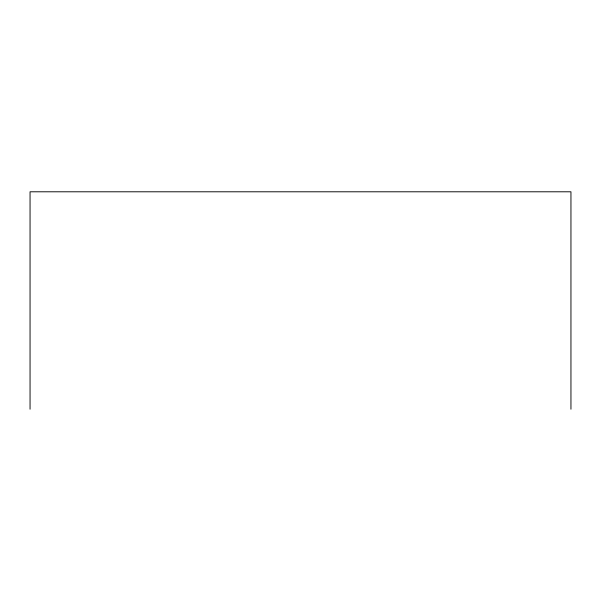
<?xml version="1.0" encoding="UTF-8"?>
<svg xmlns="http://www.w3.org/2000/svg" width="601" height="601" viewBox="0 0 601 601"><rect width="100%" height="100%" fill="white"/><g stroke="black" fill="none" stroke-linecap="round" stroke-linejoin="round"><path stroke-width="0.9" d="M570.95 409.206L570.95 191.794L30.05 191.794L30.05 409.206"/></g></svg>
